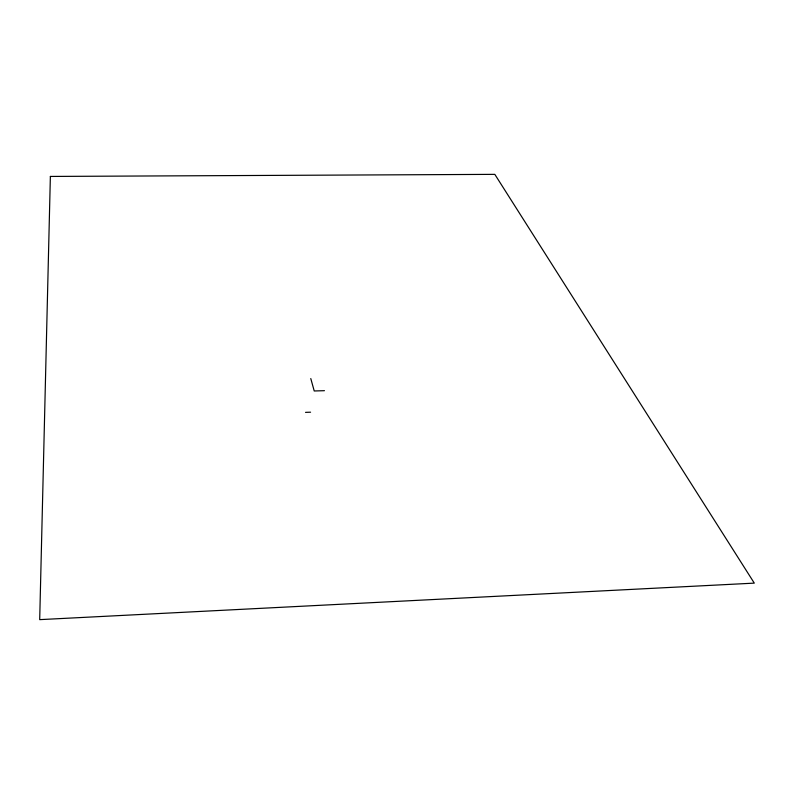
<?xml version="1.0" encoding="UTF-8"?>
<svg xmlns="http://www.w3.org/2000/svg" width="794" height="794" viewBox="0 0 794 794"><rect width="100%" height="100%" fill="white"/><g stroke="black" fill="none" stroke-linecap="round" stroke-linejoin="round"><path stroke-width="1.19" d="M305.531 412.354L310.573 412.195M324.458 390.688L314.226 390.976L310.782 378.559M50.369 176.437L39.7 619.638L754.3 583.124L494.821 174.362L50.369 176.437"/></g></svg>
